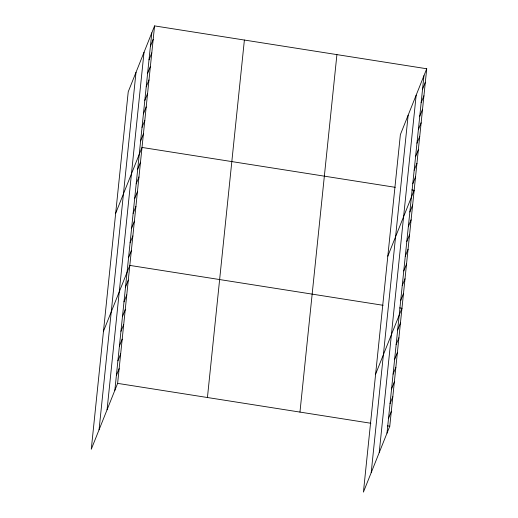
<?xml version="1.0" encoding="UTF-8"?>
<svg xmlns="http://www.w3.org/2000/svg" width="518" height="518" viewBox="0 0 518 518"><rect width="100%" height="100%" fill="white"/><g stroke="black" fill="none" stroke-linecap="round" stroke-linejoin="round"><path stroke-width="0.78" d="M99.055 429.798L136.007 72.326M107.071 409.764L144.023 52.286M114.847 390.319L151.8 32.841M154.578 25.9L128.231 91.77L91.278 449.242L117.625 383.372L154.578 25.9L426.722 68.758L389.769 426.23L363.422 492.1L400.375 134.628L426.722 68.758M207.433 397.52L244.386 40.041M299.961 412.088L336.914 54.617M371.199 472.656L408.152 115.184M379.215 452.622L416.168 95.15M386.991 433.177L423.944 75.699M150.408 46.348L153.179 39.407M149.009 59.855L151.787 52.907M147.611 73.355L150.388 66.414M146.218 86.862L148.996 79.921M144.82 100.369L147.598 93.421M143.428 113.869L146.199 106.928M142.029 127.376L144.807 120.435M140.631 140.883L143.408 133.935M115.669 213.306L142.016 147.442L395.247 187.322M137.71 169.133L140.488 162.186M136.189 183.877L138.966 176.936M134.667 198.621L137.438 191.679M133.139 213.371L135.917 206.423M131.617 228.114L134.395 221.173M130.089 242.858L132.867 235.917M128.568 257.608L131.345 250.66M103.477 331.274L129.817 265.41L383.055 305.29M125.518 287.095L128.296 280.154M123.996 301.845L126.774 294.897M122.468 316.589L125.246 309.647M120.947 331.332L123.724 324.391M119.418 346.082L122.196 339.135M117.897 360.826L120.675 353.885M116.375 375.569L119.146 368.628M422.546 89.206L425.323 82.265M421.153 102.713L423.931 95.765M419.755 116.213L422.533 109.272M418.356 129.72L421.134 122.779M416.964 143.227L419.742 136.279M415.565 156.727L418.343 149.786M414.173 170.234L416.951 163.293M412.775 183.741L415.553 176.793M387.814 256.17L414.154 190.3L411.791 189.925M409.855 211.991L412.632 205.044M408.333 226.735L411.104 219.794M406.805 241.479L409.583 234.537M405.283 256.229L408.061 249.281M403.755 270.972L406.533 264.031M402.233 285.716L405.011 278.775M400.705 300.466L403.483 293.518M375.615 374.132L401.962 308.268L399.598 307.893M397.662 329.953L400.44 323.012M396.134 344.703L398.912 337.755M394.612 359.447L397.39 352.505M393.084 374.19L395.862 367.249M391.563 388.94L394.34 381.993M390.041 403.684L392.812 396.743M388.513 418.427L391.291 411.486M117.625 383.372L370.862 423.258M387.406 425.861L389.769 426.23"/></g></svg>
